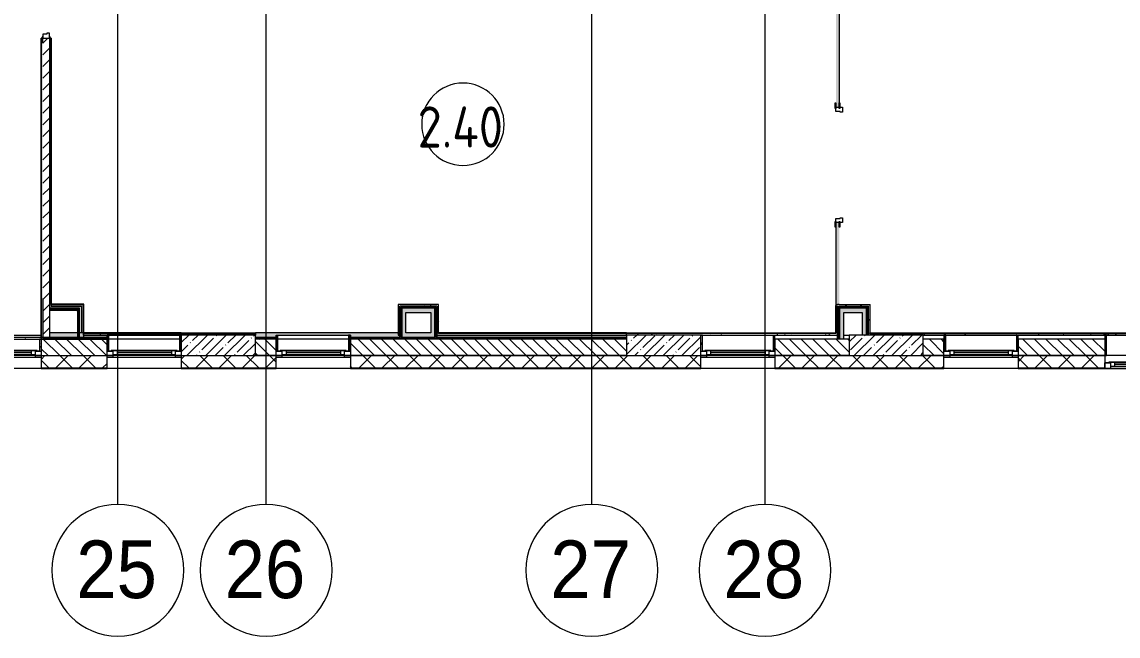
# Model space of a CAD drawing. Header units: millimetres. Extents: x -625 to 415037, y -3642 to 102118.
# Drawn here: x 240469 to 253764, y 71033 to 78491 of the extents above; entities that cross this region are included whole.
import ezdxf

# ---------------------------------------------------------------- set-up
doc = ezdxf.new("R2010")
doc.units = ezdxf.units.MM
doc.linetypes.add('Осевая', pattern=[6350, 1270, -952.5, 3175, -952.5])
for name, color, linetype, lineweight in [('A-AREA-IDEN', 7, 'Continuous', 9), ('A-GLAZ', 7, 'Continuous', 9), ('A-GLAZ-1', 7, 'Continuous', 5), ('A-WALL', 7, 'Continuous', 5), ('I-WALL', 7, 'Continuous', 5), ('S-COLS', 7, 'Continuous', 9), ('S-COLS-1', 7, 'Continuous', 5), ('Оси', 7, 'Continuous', 9), ('Оси-1', 7, 'Continuous', 20), ('Оси-2', 7, 'Осевая', 9)]:
    doc.layers.add(name, color=color, linetype=linetype, lineweight=lineweight)
doc.layers.add('A-AREA-PATT-2', color=7, linetype='Continuous', lineweight=5, true_color=0xcde0ef, transparency=1)
for name, color, linetype, lineweight, true_color in [('A-DOOR-1', 7, 'Continuous', 5, 0xc0c0c0), ('A-DOOR-FRAM-1', 7, 'Continuous', 5, 0xc0c0c0), ('A-WALL-1', 9, 'Continuous', 5, 0x808080), ('A-WALL-FNSH-1', 9, 'Continuous', 5, 0x808080)]:
    doc.layers.add(name, color=color, linetype=linetype, lineweight=lineweight, true_color=true_color)
doc.layers.get('A-DOOR-1').off()
doc.styles.add('Arial', font='arial.ttf', dxfattribs={"width": 0.9, "height": 700})
doc.styles.add('GOST Common', font='', dxfattribs={"width": 0.9, "height": 500})
doc.styles.get('GOST Common').set_extended_font_data('GOST Common')
pattern_1 = [(0, (148772.123, 0), (243.84, 60.96), [20.117, -162.763, 20.117, -162.763, -975.36]), (0, (148772.123, 0), (243.84, 60.96), [-365.76, 20.117, -345.643, 20.117, -162.763, -426.72]), (0, (148772.123, 0), (243.84, 60.96), [-914.4, 20.117, -101.803, 20.117, -284.683]), (120, (148863.563, 30.48), (-174.71291, 180.691634), [20.117, -162.763, 20.117, -162.763, -975.36]), (120, (148863.563, 30.48), (-174.71291, 180.691634), [-365.76, 20.117, -345.643, 20.117, -162.763, -426.72]), (120, (148863.563, 30.48), (-174.71291, 180.691634), [-914.4, 20.117, -101.803, 20.117, -284.683]), (240, (148894.043, 152.4), (-69.12709, -241.651634), [20.117, -162.763, 20.117, -162.763, -975.36]), (240, (148894.043, 152.4), (-69.12709, -241.651634), [-365.76, 20.117, -345.643, 20.117, -162.763, -426.72]), (240, (148894.043, 152.4), (-69.12709, -241.651634), [-914.4, 20.117, -101.803, 20.117, -284.683])]
pattern_2 = [(45, (148772.12, 0), (-212.132, 212.132), []), (135, (148772.12, 0), (-212.132, -212.132), [])]

# ---------------------------------------------------------------- blocks, each defined once
blk = doc.blocks.new('120_Окно_СКБ_1Ст - 120_Окно_СКБ_1Ст 900х2500_h_ с форточкой-V345-Объем проектирования 2 этажа')
at = {"layer": 'A-GLAZ'}
for p, q in [((-450, -127), (-450, -57)), ((-450, -57), (-380, -57)), ((-380, -127), (-450, -127)), ((-380, -127), (-400, -127)), ((-400, -127), (-400, -137)), ((-380, -57), (-380, -127)), ((380, -87), (-380, -87)), ((-380, -87), (-380, -127)), ((-330, -137), (-330, -87)), ((330, -137), (330, -87)), ((380, -127), (380, -57)), ((380, -57), (450, -57)), ((380, -127), (380, -87)), ((450, -127), (380, -127)), ((400, -127), (380, -127)), ((400, -137), (400, -127)), ((450, -57), (450, -127)), ((-400, -137), (400, -137)), ((400, -137), (-400, -137))]:
    blk.add_line(p, q, dxfattribs=at)
at = {"layer": 'A-GLAZ-1'}
for p, q in [((450, -57), (-450, -57)), ((-430, -127), (-400, -127)), ((-330, -107), (330, -107)), ((330, -117), (-330, -117)), ((400, -127), (430, -127))]:
    blk.add_line(p, q, dxfattribs=at)
blk = doc.blocks.new('120_Окно_СКБ_1Ст - 120_Окно_СКБ_1Ст 900х2500_h_ с форточкой-V346-Объем проектирования 2 этажа')
at = {"layer": 'A-GLAZ'}
for p, q in [((-450, -127), (-450, -57)), ((-450, -57), (-380, -57)), ((-380, -127), (-450, -127)), ((-380, -127), (-400, -127)), ((-400, -127), (-400, -137)), ((-380, -57), (-380, -127)), ((380, -87), (-380, -87)), ((-380, -87), (-380, -127)), ((-330, -137), (-330, -87)), ((330, -137), (330, -87)), ((380, -127), (380, -57)), ((380, -57), (450, -57)), ((380, -127), (380, -87)), ((450, -127), (380, -127)), ((400, -127), (380, -127)), ((400, -137), (400, -127)), ((450, -57), (450, -127)), ((-400, -137), (400, -137)), ((400, -137), (-400, -137))]:
    blk.add_line(p, q, dxfattribs=at)
at = {"layer": 'A-GLAZ-1'}
for p, q in [((450, -57), (-450, -57)), ((-430, -127), (-400, -127)), ((-330, -107), (330, -107)), ((330, -117), (-330, -117)), ((400, -127), (430, -127))]:
    blk.add_line(p, q, dxfattribs=at)
blk = doc.blocks.new('BSC_Колонна _Прямоугольная - 250х900-23282983-Объем проектирования 2 этажа')
at = {"layer": 'S-COLS-1'}
h = blk.add_hatch(dxfattribs=at)
h.set_pattern_fill('FP_91', color=256, style=0, pattern_type=2)
h.set_pattern_definition([(45, (-99480, -25), (-114.04925, 114.04925), []), (45, (-99365.95, -25), (-114.04925, 114.04925), [201.613, -40.323, 6.706, -33.617])])
h.paths.add_polyline_path([(369, -125), (450, -125), (450, 125), (-450, 125), (-450, -125), (-353, -125)])
for p, q in [((450, 125), (-450, 125)), ((-450, 125), (-450, -125)), ((450, -125), (450, 125)), ((-450, -125), (450, -125))]:
    blk.add_line(p, q, dxfattribs=at)
blk = doc.blocks.new('110_Дверь_СКБ_2Ст - Д-5_п_ Из игровой в коридор-32215844-Объем проектирования 2 этажа')
at = {"layer": 'A-DOOR-FRAM-1'}
for p, q in [((-672, 48), (-742, 48)), ((-742, 48), (-742, 40)), ((-742, 40), (-672, 40)), ((-638, 40), (-688, 40)), ((-688, 40), (-688, -40)), ((-672, 40), (-672, 48)), ((-638, -10), (-638, 40)), ((662, 40), (662, -10)), ((712, 40), (662, 40)), ((768, 48), (698, 48)), ((698, 48), (698, 40)), ((698, 40), (768, 40)), ((712, -40), (712, 40)), ((768, 40), (768, 48)), ((-672, -40), (-742, -40)), ((-742, -40), (-742, -48)), ((-742, -48), (-672, -48)), ((-688, -40), (-628, -40)), ((-672, -39), (-688, -39)), ((-688, -39), (-688, -40)), ((-688, -40), (-672, -40)), ((-672, -40), (-672, -39)), ((-672, -48), (-672, -40)), ((-628, -10), (-638, -10)), ((-628, -40), (-628, -10)), ((662, -10), (652, -10)), ((652, -10), (652, -40)), ((652, -40), (712, -40)), ((712, -39), (698, -39)), ((698, -39), (698, -40)), ((698, -40), (712, -40)), ((768, -40), (698, -40)), ((698, -40), (698, -48)), ((698, -48), (768, -48)), ((712, -40), (712, -39)), ((768, -48), (768, -40))]:
    blk.add_line(p, q, dxfattribs=at)
blk = doc.blocks.new('120_Окно_СКБ_1Ст - 120_Окно_СКБ_1Ст 900х2500_h_ с форточкой-V347-Объем проектирования 2 этажа')
at = {"layer": 'A-GLAZ'}
for p, q in [((-450, -127), (-450, -57)), ((-450, -57), (-380, -57)), ((-380, -127), (-450, -127)), ((-380, -127), (-400, -127)), ((-400, -127), (-400, -137)), ((-380, -57), (-380, -127)), ((380, -87), (-380, -87)), ((-380, -87), (-380, -127)), ((-330, -137), (-330, -87)), ((330, -137), (330, -87)), ((380, -127), (380, -57)), ((380, -57), (450, -57)), ((380, -127), (380, -87)), ((450, -127), (380, -127)), ((400, -127), (380, -127)), ((400, -137), (400, -127)), ((450, -57), (450, -127)), ((-400, -137), (400, -137)), ((400, -137), (-400, -137))]:
    blk.add_line(p, q, dxfattribs=at)
at = {"layer": 'A-GLAZ-1'}
for p, q in [((450, -57), (-450, -57)), ((-430, -127), (-400, -127)), ((-330, -107), (330, -107)), ((330, -117), (-330, -117)), ((400, -127), (430, -127))]:
    blk.add_line(p, q, dxfattribs=at)
blk = doc.blocks.new('BSC_Колонна _Прямоугольная - 250х900-V350-Объем проектирования 2 этажа')
at = {"layer": 'S-COLS-1'}
h = blk.add_hatch(dxfattribs=at)
h.set_pattern_fill('FP_98', color=256, style=0, pattern_type=2)
h.set_pattern_definition([(45, (-94080, -25), (-114.04925, 114.04925), []), (45, (-93965.95, -25), (-114.04925, 114.04925), [201.613, -40.323, 6.706, -33.617])])
h.paths.add_polyline_path([(450, -125), (450, 125), (-450, 125), (-450, -125), (-12, -125)])
for p, q in [((450, 125), (-450, 125)), ((-450, 125), (-450, -125)), ((450, -125), (450, 125)), ((-450, -125), (450, -125))]:
    blk.add_line(p, q, dxfattribs=at)
blk = doc.blocks.new('BSC_Колонна _Прямоугольная - 250х900-V351-Объем проектирования 2 этажа')
at = {"layer": 'S-COLS-1'}
h = blk.add_hatch(dxfattribs=at)
h.set_pattern_fill('FP_99', color=256, style=0, pattern_type=2)
h.set_pattern_definition([(45, (-102180, -25), (-114.04925, 114.04925), []), (45, (-102065.95, -25), (-114.04925, 114.04925), [201.613, -40.323, 6.706, -33.617])])
h.paths.add_polyline_path([(-162, -125), (450, -125), (450, 125), (-450, 125), (-450, -125), (-290, -125)])
for p, q in [((450, 125), (-450, 125)), ((-450, 125), (-450, -125)), ((450, -125), (450, 125)), ((-450, -125), (450, -125))]:
    blk.add_line(p, q, dxfattribs=at)
blk = doc.blocks.new('120_Окно_СКБ_1Ст - 120_Окно_СКБ_1Ст 900х2500_h_ с форточкой-V405-Объем проектирования 2 этажа')
at = {"layer": 'A-GLAZ'}
for p, q in [((-450, -127), (-450, -57)), ((-450, -57), (-380, -57)), ((-380, -127), (-450, -127)), ((-380, -127), (-400, -127)), ((-400, -127), (-400, -137)), ((-380, -57), (-380, -127)), ((380, -87), (-380, -87)), ((-380, -87), (-380, -127)), ((-330, -137), (-330, -87)), ((330, -137), (330, -87)), ((380, -127), (380, -57)), ((380, -57), (450, -57)), ((380, -127), (380, -87)), ((450, -127), (380, -127)), ((400, -127), (380, -127)), ((400, -137), (400, -127)), ((450, -57), (450, -127)), ((-400, -137), (400, -137)), ((400, -137), (-400, -137))]:
    blk.add_line(p, q, dxfattribs=at)
at = {"layer": 'A-GLAZ-1'}
for p, q in [((450, -57), (-450, -57)), ((-430, -127), (-400, -127)), ((-330, -107), (330, -107)), ((330, -117), (-330, -117)), ((400, -127), (430, -127))]:
    blk.add_line(p, q, dxfattribs=at)
blk = doc.blocks.new('120_Окно_СКБ_2Ст_Фрамуга сверху - 120_Окно_СКБ_2Ст_2300х2500_h_ ДОО-22877051-Объем проектирования 2 этажа')
at = {"layer": 'A-GLAZ'}
for p, q in [((-1150, 13), (-1150, 83)), ((-1150, 83), (-1080, 83)), ((-1080, 13), (-1150, 13)), ((-1080, 13), (-1100, 13)), ((-1100, 13), (-1100, 3)), ((-1100, 3), (540, 3)), ((540, 3), (-1100, 3)), ((-1080, 83), (-1080, 13)), ((520, 53), (-1080, 53)), ((-1080, 53), (-1080, 13)), ((-1030, 3), (-1030, 53)), ((470, 3), (470, 53)), ((520, 13), (520, 83)), ((520, 83), (590, 83)), ((520, 13), (520, 53)), ((590, 13), (520, 13)), ((540, 13), (520, 13)), ((540, 3), (540, 13)), ((590, 13), (570, 13)), ((570, 13), (570, 3)), ((570, 3), (1100, 3)), ((1100, 3), (570, 3)), ((590, 83), (590, 13)), ((1080, 53), (590, 53)), ((590, 53), (590, 13)), ((640, 3), (640, 53)), ((1030, 3), (1030, 53)), ((1080, 13), (1080, 83)), ((1080, 83), (1150, 83)), ((1080, 13), (1080, 53)), ((1150, 13), (1080, 13)), ((1100, 13), (1080, 13)), ((1100, 3), (1100, 13)), ((1150, 83), (1150, 13))]:
    blk.add_line(p, q, dxfattribs=at)
at = {"layer": 'A-GLAZ-1'}
for p, q in [((1150, 83), (-1150, 83)), ((-1150, 13), (-1100, 13)), ((-1080, 83), (1080, 83)), ((-1030, 33), (470, 33)), ((470, 23), (-1030, 23)), ((540, 13), (570, 13)), ((540, 13), (570, 13)), ((640, 33), (1030, 33)), ((1030, 23), (640, 23)), ((1100, 13), (1150, 13))]:
    blk.add_line(p, q, dxfattribs=at)
blk = doc.blocks.new('120_Окно_СКБ_1Ст - 120_Окно_СКБ_1Ст 900х2500_h_ с форточкой-V406-Объем проектирования 2 этажа')
at = {"layer": 'A-GLAZ'}
for p, q in [((-450, -127), (-450, -57)), ((-450, -57), (-380, -57)), ((-380, -127), (-450, -127)), ((-380, -127), (-400, -127)), ((-400, -127), (-400, -137)), ((-380, -57), (-380, -127)), ((380, -87), (-380, -87)), ((-380, -87), (-380, -127)), ((-330, -137), (-330, -87)), ((330, -137), (330, -87)), ((380, -127), (380, -57)), ((380, -57), (450, -57)), ((380, -127), (380, -87)), ((450, -127), (380, -127)), ((400, -127), (380, -127)), ((400, -137), (400, -127)), ((450, -57), (450, -127)), ((-400, -137), (400, -137)), ((400, -137), (-400, -137))]:
    blk.add_line(p, q, dxfattribs=at)
at = {"layer": 'A-GLAZ-1'}
for p, q in [((450, -57), (-450, -57)), ((-430, -127), (-400, -127)), ((-330, -107), (330, -107)), ((330, -117), (-330, -117)), ((400, -127), (430, -127))]:
    blk.add_line(p, q, dxfattribs=at)
blk = doc.blocks.new('110_Дверь_СКБ_2Ст - Д-5_п__в составе перегородки _не входит в спец__-32680317-Объем проектирования 2 этажа')
at = {"layer": 'A-DOOR-FRAM-1'}
for p, q in [((-742, 28), (-672, 28)), ((-742, 20), (-742, 28)), ((-672, 20), (-742, 20)), ((-688, 60), (-628, 60)), ((-688, -20), (-688, 60)), ((-688, 20), (-672, 20)), ((-688, 19), (-688, 20)), ((-672, 19), (-688, 19)), ((-672, 28), (-672, 20)), ((-672, 20), (-672, 19)), ((-638, 30), (-638, -20)), ((-628, 30), (-638, 30)), ((-628, 60), (-628, 30)), ((652, 60), (712, 60)), ((652, 30), (652, 60)), ((662, 30), (652, 30)), ((662, -20), (662, 30)), ((698, 20), (698, 28)), ((698, 28), (768, 28)), ((698, 19), (698, 20)), ((698, 20), (712, 20)), ((768, 20), (698, 20)), ((712, 19), (698, 19)), ((712, 60), (712, -20)), ((712, 20), (712, 19)), ((768, 28), (768, 20)), ((-742, -20), (-672, -20)), ((-742, -28), (-742, -20)), ((-672, -28), (-742, -28)), ((-638, -20), (-688, -20)), ((-672, -20), (-672, -28)), ((712, -20), (662, -20)), ((698, -28), (698, -20)), ((698, -20), (768, -20)), ((768, -28), (698, -28)), ((768, -20), (768, -28))]:
    blk.add_line(p, q, dxfattribs=at)
blk = doc.blocks.new('Ось сетки - D8-29747960-Объем проектирования 2 этажа')
at = {"layer": 'Оси-1'}
for start, end in [(360, 180), (180, 360)]:
    blk.add_arc((0, 0), 4, start, end, dxfattribs=at)
blk = doc.blocks.new('Марка_Помещения - Номер-25198446-Объем проектирования 2 этажа')
at = {"layer": 'A-AREA-IDEN'}
for start, end in [(360, 180), (180, 360)]:
    blk.add_arc((0, 0), 2.5, start, end, dxfattribs=at)
blk = doc.blocks.new('2floor')
at = {"layer": 'A-AREA-PATT-2'}
h = blk.add_hatch(color=256, dxfattribs=at)
h.paths.add_polyline_path([(250342, 521), (250382, 521), (250382, 1515), (250342, 1515), (250342, 578)])
h.paths.add_polyline_path([(250342, 2915), (250382, 2915), (250380, 5160), (250342, 5159), (250342, 2970)])
at = {"layer": 'A-WALL'}
h = blk.add_hatch(dxfattribs=at)
h.set_pattern_fill('FP_2', color=256, style=0, pattern_type=2)
h.set_pattern_definition([(135, (148772.12, 0), (-70.71068, -70.71068), [])])
h.paths.add_polyline_path([(249602, -100), (250502, -100), (250502, 100), (249602, 100), (249602, 57)])
h.paths.add_polyline_path([(240702, -100), (241502, -100), (241502, 100), (240702, 100), (240702, -48)])
h.paths.add_polyline_path([(258522, -100), (259002, -100), (259002, 100), (257702, 100), (257702, -100), (258442, -100)])
h.paths.add_polyline_path([(252958, -100), (253602, -100), (253602, 100), (252552, 100), (252552, -100)])
h.paths.add_polyline_path([(271602, -100), (271602, 100), (270802, 100), (270802, -100), (271026, -100)])
h.paths.add_polyline_path([(243552, -100), (243552, 100), (243302, 100), (243302, -100)])
h.paths.add_polyline_path([(244452, -100), (247802, -100), (247802, 100), (244452, 100), (244452, 64)])
h.paths.add_polyline_path([(267602, -100), (268102, -100), (268102, 100), (267602, 100), (267602, -1)])
h.paths.add_polyline_path([(251652, -100), (251652, 100), (251402, 100), (251402, -100), (251512, -100)])
h.paths.add_polyline_path([(264402, -100), (264402, 100), (263352, 100), (263352, -100), (263799, -100)])
h.paths.add_polyline_path([(262202, -100), (262452, -100), (262452, 100), (262202, 100), (262202, -84)])
h = blk.add_hatch(dxfattribs=at)
h.set_pattern_fill('FP_24', color=256, style=0, pattern_type=2)
h.set_pattern_definition([(45, (148772.12, 0), (-141.42136, 141.42136), []), (135, (148772.12, 0), (-141.42136, -141.42136), [])])
h.paths.add_polyline_path([(273849, -250), (273852, -250), (273852, -100), (272502, -100), (272502, -250), (273704, -250)])
h.paths.add_polyline_path([(269902, -250), (269902, -100), (269002, -100), (269002, -250), (269782, -250)])
h.paths.add_polyline_path([(270802, -250), (271602, -250), (271602, -100), (270802, -100)])
h.paths.add_polyline_path([(268102, -250), (268102, -100), (266702, -100), (266702, -250), (267930, -250)])
h.paths.add_polyline_path([(262202, -250), (262452, -250), (262452, -100), (261302, -100), (261302, -250), (261631, -250)])
h.paths.add_polyline_path([(263352, -250), (264402, -250), (264402, -100), (263352, -100)])
h.paths.add_polyline_path([(256572, -250), (256802, -250), (256802, -100), (255902, -100), (255902, -250)])
h.paths.add_polyline_path([(257702, -250), (259002, -250), (259002, -100), (257702, -100)])
h.paths.add_polyline_path([(253602, -250), (253602, -100), (252552, -100), (252552, -250), (252958, -250)])
h.paths.add_polyline_path([(251652, -250), (251652, -100), (249602, -100), (249602, -250), (251512, -250)])
h.paths.add_polyline_path([(248622, -250), (248702, -250), (248702, -100), (244452, -100), (244452, -250), (247899, -250)])
h.paths.add_polyline_path([(242840, -250), (243552, -250), (243552, -100), (242402, -100), (242402, -250)])
h.paths.add_polyline_path([(241502, -250), (241502, -100), (240702, -100), (240702, -250), (241394, -250)])
h.paths.add_polyline_path([(239802, -250), (239802, -100), (237982, -100), (237982, -250), (239226, -250)])
at = {"layer": 'I-WALL'}
h = blk.add_hatch(dxfattribs=at)
h.set_pattern_fill('FP_191', color=256, style=0, pattern_type=2)
h.set_pattern_definition(pattern_1)
h.paths.add_polyline_path([(240722, 100), (240722, 120), (240702, 100), (240718, 100)])
h.paths.add_polyline_path([(240722, 120), (240720, 3700), (240714, 3700), (240714, 3755), (240702, 3755), (240702, 121), (240720, 120)])
h.paths.add_polyline_path([(240702, 5155), (240714, 5155), (240715, 5210), (240722, 5210), (240722, 10380), (240702, 10379), (240702, 5175)])
h = blk.add_hatch(dxfattribs=at)
h.set_pattern_fill('FP_22', color=256, style=0, pattern_type=2)
h.set_pattern_definition([(45, (148772.12, 0), (-70.71068, 70.71068), [])])
h.paths.add_polyline_path([(240723, 125), (240802, 125), (240802, 3755), (240722, 3755), (240722, 125)])
h.paths.add_polyline_path([(240722, 5155), (240802, 5155), (240802, 10400), (240722, 10398), (240722, 5180)])
h = blk.add_hatch(dxfattribs=at)
h.set_pattern_fill('FP_191', color=256, style=0, pattern_type=2)
h.set_pattern_definition(pattern_1)
h.paths.add_polyline_path([(240822, 525), (240822, 3755), (240810, 3755), (240810, 3700), (240802, 3700), (240802, 525)])
h.paths.add_polyline_path([(240810, 5155), (240822, 5155), (240822, 6599), (240802, 6600), (240804, 5210), (240810, 5210), (240810, 5168)])
for points in [[(240822, 475), (241193, 475), (241193, 500), (241213, 500), (241214, 475), (241218, 475), (241217, 525), (240802, 525), (240803, 475)], [(241218, 171), (241217, 175), (241218, 175), (241217, 475), (241213, 475), (241213, 450), (241193, 450), (241193, 475), (241168, 475), (241168, 175), (241193, 175), (241217, 171)], [(245127, 175), (245127, 475), (245077, 475), (245077, 175)], [(245427, 425), (245477, 425), (245477, 475), (245127, 475), (245127, 425), (245377, 425)], [(245477, 175), (245477, 425), (245427, 425), (245427, 175)], [(250387, 425), (250712, 425), (250712, 475), (250387, 475)], [(250428, 100), (250437, 100), (250437, 425), (250387, 425), (250387, 100)], [(250712, 150), (250712, 425), (250662, 425), (250662, 150)], [(240802, 125), (241502, 125), (241502, 150), (241213, 150), (241214, 170), (242402, 170), (242402, 175), (241218, 174), (241217, 171), (241193, 175), (240802, 175), (240802, 150)]]:
    blk.add_hatch(color=256, dxfattribs=at).paths.add_polyline_path(points)
h = blk.add_hatch(dxfattribs=at)
h.set_pattern_fill('FP_192', color=256, style=0, pattern_type=2)
h.set_pattern_definition(pattern_2)
h.paths.add_polyline_path([(241156, 462), (241168, 462), (241168, 475), (240802, 475), (240804, 462), (241033, 462)])
h = blk.add_hatch(dxfattribs=at)
h.set_pattern_fill('FP_192', color=256, style=0, pattern_type=2)
h.set_pattern_definition(pattern_2)
h.paths.add_polyline_path([(240822, 450), (241156, 450), (241156, 462), (240802, 462), (240804, 450)])
h = blk.add_hatch(dxfattribs=at)
h.set_pattern_fill('FP_192', color=256, style=0, pattern_type=2)
h.set_pattern_definition(pattern_2)
h.paths.add_polyline_path([(241156, 175), (241156, 450), (241143, 450), (241143, 175)])
h = blk.add_hatch(dxfattribs=at)
h.set_pattern_fill('FP_192', color=256, style=0, pattern_type=2)
h.set_pattern_definition(pattern_2)
h.paths.add_polyline_path([(241162, 175), (241168, 175), (241168, 462), (241156, 462), (241156, 175)])
h = blk.add_hatch(dxfattribs=at)
h.set_pattern_fill('FP_191', color=256, style=0, pattern_type=2)
h.set_pattern_definition(pattern_1)
h.paths.add_polyline_path([(245052, 175), (245052, 520), (245032, 520), (245034, 175)])
h = blk.add_hatch(dxfattribs=at)
h.set_pattern_fill('FP_191', color=256, style=0, pattern_type=2)
h.set_pattern_definition(pattern_1)
h.paths.add_polyline_path([(245502, 500), (245522, 500), (245522, 520), (245052, 520), (245052, 500), (245477, 500)])
h = blk.add_hatch(dxfattribs=at)
h.set_pattern_fill('FP_192', color=256, style=0, pattern_type=2)
h.set_pattern_definition(pattern_2)
h.paths.add_polyline_path([(245065, 125), (245065, 500), (245052, 500), (245052, 125), (245060, 125)])
h = blk.add_hatch(dxfattribs=at)
h.set_pattern_fill('FP_192', color=256, style=0, pattern_type=2)
h.set_pattern_definition(pattern_2)
h.paths.add_polyline_path([(245502, 487), (245502, 500), (245065, 500), (245065, 487), (245490, 487)])
h = blk.add_hatch(dxfattribs=at)
h.set_pattern_fill('FP_192', color=256, style=0, pattern_type=2)
h.set_pattern_definition(pattern_2)
h.paths.add_polyline_path([(245077, 125), (245077, 487), (245065, 487), (245065, 125)])
h = blk.add_hatch(dxfattribs=at)
h.set_pattern_fill('FP_192', color=256, style=0, pattern_type=2)
h.set_pattern_definition(pattern_2)
h.paths.add_polyline_path([(245490, 475), (245490, 487), (245077, 487), (245077, 475), (245477, 475)])
h = blk.add_hatch(dxfattribs=at)
h.set_pattern_fill('FP_192', color=256, style=0, pattern_type=2)
h.set_pattern_definition(pattern_2)
h.paths.add_polyline_path([(245477, 125), (245490, 125), (245490, 475), (245477, 475), (245477, 125)])
h = blk.add_hatch(dxfattribs=at)
h.set_pattern_fill('FP_192', color=256, style=0, pattern_type=2)
h.set_pattern_definition(pattern_2)
h.paths.add_polyline_path([(245490, 125), (245502, 125), (245502, 487), (245490, 487), (245490, 125)])
h = blk.add_hatch(dxfattribs=at)
h.set_pattern_fill('FP_191', color=256, style=0, pattern_type=2)
h.set_pattern_definition(pattern_1)
h.paths.add_polyline_path([(245522, 175), (245522, 175), (245522, 500), (245502, 500), (245502, 175)])
h = blk.add_hatch(dxfattribs=at)
h.set_pattern_fill('FP_191', color=256, style=0, pattern_type=2)
h.set_pattern_definition(pattern_1)
h.paths.add_polyline_path([(250342, 150), (250362, 150), (250362, 475), (250342, 475), (250342, 170)])
h.paths.add_polyline_path([(250362, 500), (250362, 520), (250342, 520), (250342, 500)])
h = blk.add_hatch(dxfattribs=at)
h.set_pattern_fill('FP_192', color=256, style=0, pattern_type=2)
h.set_pattern_definition(pattern_2)
h.paths.add_polyline_path([(250342, 487), (250737, 488), (250737, 500), (250342, 500)])
h = blk.add_hatch(dxfattribs=at)
h.set_pattern_fill('FP_192', color=256, style=0, pattern_type=2)
h.set_pattern_definition(pattern_2)
h.paths.add_polyline_path([(250725, 475), (250725, 487), (250375, 487), (250375, 475), (250712, 475)])
h.paths.add_polyline_path([(250357, 475), (250362, 475), (250362, 487), (250342, 487), (250342, 475)])
h = blk.add_hatch(dxfattribs=at)
h.set_pattern_fill('FP_191', color=256, style=0, pattern_type=2)
h.set_pattern_definition(pattern_1)
h.paths.add_polyline_path([(250428, 500), (250737, 500), (250737, 520), (250362, 520), (250362, 500), (250387, 500)])
h = blk.add_hatch(dxfattribs=at)
h.set_pattern_fill('FP_192', color=256, style=0, pattern_type=2)
h.set_pattern_definition(pattern_2)
h.paths.add_polyline_path([(250362, 100), (250375, 100), (250375, 487), (250362, 487), (250362, 124)])
h = blk.add_hatch(dxfattribs=at)
h.set_pattern_fill('FP_192', color=256, style=0, pattern_type=2)
h.set_pattern_definition(pattern_2)
h.paths.add_polyline_path([(250387, 100), (250387, 475), (250375, 475), (250375, 100)])
h = blk.add_hatch(dxfattribs=at)
h.set_pattern_fill('FP_192', color=256, style=0, pattern_type=2)
h.set_pattern_definition(pattern_2)
h.paths.add_polyline_path([(250712, 150), (250725, 152), (250725, 475), (250712, 475), (250712, 152)])
h = blk.add_hatch(dxfattribs=at)
h.set_pattern_fill('FP_192', color=256, style=0, pattern_type=2)
h.set_pattern_definition(pattern_2)
h.paths.add_polyline_path([(250735, 150), (250737, 150), (250737, 487), (250725, 487), (250725, 150)])
h = blk.add_hatch(dxfattribs=at)
h.set_pattern_fill('FP_191', color=256, style=0, pattern_type=2)
h.set_pattern_definition(pattern_1)
h.paths.add_polyline_path([(250756, 170), (250757, 171), (250757, 520), (250737, 520), (250737, 170)])
h = blk.add_hatch(dxfattribs=at)
h.set_pattern_fill('FP_191', color=256, style=0, pattern_type=2)
h.set_pattern_definition(pattern_1)
h.paths.add_polyline_path([(243302, 150), (243302, 170), (241214, 170), (241213, 150), (242840, 150)])
h = blk.add_hatch(dxfattribs=at)
h.set_pattern_fill('FP_191', color=256, style=0, pattern_type=2)
h.set_pattern_definition(pattern_1)
h.paths.add_polyline_path([(241522, -48), (241522, 150), (241502, 150), (241502, -48)])
h = blk.add_hatch(dxfattribs=at)
h.set_pattern_fill('FP_191', color=256, style=0, pattern_type=2)
h.set_pattern_definition(pattern_1)
h.paths.add_polyline_path([(242382, -48), (242402, -48), (242402, 150), (242382, 150), (242382, -38)])
h = blk.add_hatch(color=256, dxfattribs=at)
h.paths.add_polyline_path([(245732, 125), (247802, 125), (247802, 175), (245502, 175), (245502, 125), (245731, 125)])
h.paths.add_polyline_path([(244452, 125), (245052, 125), (245052, 175), (243302, 175), (243302, 125), (243552, 125), (243552, 150), (244452, 150)])
h.paths.add_polyline_path([(245077, 125), (245477, 125), (245477, 175), (245077, 175), (245077, 131)])
h = blk.add_hatch(dxfattribs=at)
h.set_pattern_fill('FP_191', color=256, style=0, pattern_type=2)
h.set_pattern_definition(pattern_1)
h.paths.add_polyline_path([(243552, -48), (243572, -48), (243572, 150), (243552, 150), (243552, 100)])
h = blk.add_hatch(dxfattribs=at)
h.set_pattern_fill('FP_191', color=256, style=0, pattern_type=2)
h.set_pattern_definition(pattern_1)
h.paths.add_polyline_path([(244432, -48), (244452, -48), (244452, 150), (244432, 149), (244432, -38)])
h = blk.add_hatch(dxfattribs=at)
h.set_pattern_fill('FP_191', color=256, style=0, pattern_type=2)
h.set_pattern_definition(pattern_1)
h.paths.add_polyline_path([(248983, 150), (250342, 150), (250342, 170), (247802, 170), (247802, 150), (248702, 150)])
h = blk.add_hatch(dxfattribs=at)
h.set_pattern_fill('FP_191', color=256, style=0, pattern_type=2)
h.set_pattern_definition(pattern_1)
h.paths.add_polyline_path([(248722, -48), (248722, 150), (248702, 150), (248702, -48)])
h = blk.add_hatch(dxfattribs=at)
h.set_pattern_fill('FP_191', color=256, style=0, pattern_type=2)
h.set_pattern_definition(pattern_1)
h.paths.add_polyline_path([(249582, -48), (249602, -48), (249602, 150), (249582, 150), (249582, -38)])
h = blk.add_hatch(dxfattribs=at)
h.set_pattern_fill('FP_191', color=256, style=0, pattern_type=2)
h.set_pattern_definition(pattern_1)
h.paths.add_polyline_path([(252958, 150), (255881, 151), (255881, 170), (250737, 170), (250737, 150), (252597, 150)])
h = blk.add_hatch(dxfattribs=at)
h.set_pattern_fill('FP_191', color=256, style=0, pattern_type=2)
h.set_pattern_definition(pattern_1)
h.paths.add_polyline_path([(251672, -48), (251672, 150), (251652, 150), (251652, -48)])
h = blk.add_hatch(dxfattribs=at)
h.set_pattern_fill('FP_191', color=256, style=0, pattern_type=2)
h.set_pattern_definition(pattern_1)
h.paths.add_polyline_path([(252532, -48), (252552, -48), (252552, 150), (252532, 150), (252532, -38)])
h = blk.add_hatch(dxfattribs=at)
h.set_pattern_fill('FP_191', color=256, style=0, pattern_type=2)
h.set_pattern_definition(pattern_1)
h.paths.add_polyline_path([(239822, 100), (240702, 100), (240720, 120), (239822, 120)])
h = blk.add_hatch(dxfattribs=at)
h.set_pattern_fill('FP_191', color=256, style=0, pattern_type=2)
h.set_pattern_definition(pattern_1)
h.paths.add_polyline_path([(240702, -48), (240702, -48), (240701, 100), (240682, 100), (240682, -48)])
h = blk.add_hatch(dxfattribs=at)
h.set_pattern_fill('FP_192', color=256, style=0, pattern_type=2)
h.set_pattern_definition(pattern_2)
h.paths.add_polyline_path([(240722, 113), (241502, 113), (241502, 125), (240722, 125), (240722, 120)])
h = blk.add_hatch(dxfattribs=at)
h.set_pattern_fill('FP_192', color=256, style=0, pattern_type=2)
h.set_pattern_definition(pattern_2)
h.paths.add_polyline_path([(240722, 100), (241502, 100), (241502, 113), (240722, 113)])
h = blk.add_hatch(dxfattribs=at)
h.set_pattern_fill('FP_192', color=256, style=0, pattern_type=2)
h.set_pattern_definition(pattern_2)
h.paths.add_polyline_path([(247802, 113), (247802, 125), (244452, 125), (244452, 113), (247537, 113)])
h.paths.add_polyline_path([(243302, 113), (243552, 113), (243552, 125), (243302, 125)])
h = blk.add_hatch(dxfattribs=at)
h.set_pattern_fill('FP_192', color=256, style=0, pattern_type=2)
h.set_pattern_definition(pattern_2)
h.paths.add_polyline_path([(247802, 100), (247802, 113), (244452, 113), (244452, 100), (247537, 100)])
h.paths.add_polyline_path([(243552, 100), (243552, 113), (243302, 113), (243302, 100)])
at = {"layer": 'A-WALL'}
for p, q in [((240802, 3700), (240802, 125)), ((240722, 594), (240722, 100)), ((241168, 475), (240802, 475)), ((241156, 462), (240802, 462)), ((241156, 125), (241156, 462)), ((241168, 125), (241168, 475)), ((245065, 487), (245065, 125)), ((245490, 487), (245065, 487)), ((245077, 475), (245077, 125)), ((245477, 475), (245077, 475)), ((245477, 125), (245477, 475)), ((245490, 125), (245490, 487)), ((250342, 521), (250362, 521)), ((250362, 487), (250342, 487)), ((250362, 475), (250342, 475)), ((250362, 520), (250362, 521)), ((250375, 487), (250375, 100)), ((250725, 487), (250375, 487)), ((250387, 475), (250387, 100)), ((250712, 475), (250387, 475)), ((250712, 150), (250712, 475)), ((250725, 150), (250725, 487)), ((241213, 170), (243302, 170)), ((243302, 175), (243302, 150)), ((240702, 100), (241502, 100)), ((240722, 125), (241502, 125)), ((240722, 113), (241502, 113)), ((243302, 125), (243552, 125)), ((243302, 113), (243552, 113)), ((243552, 100), (243302, 100)), ((244452, 125), (245052, 125)), ((244452, 113), (247802, 113)), ((247802, 100), (244452, 100)), ((245077, 125), (245477, 125)), ((245502, 125), (247802, 125)), ((240702, -100), (241502, -100)), ((240702, -100), (241502, -100)), ((243302, -100), (243552, -100)), ((243552, -100), (243302, -100)), ((244452, -100), (247802, -100)), ((247802, -100), (244452, -100)), ((249602, -100), (250502, -100)), ((250502, -100), (249602, -100)), ((251402, -100), (251652, -100)), ((251652, -100), (251402, -100)), ((252552, -100), (253622, -100)), ((253602, -100), (252552, -100)), ((240702, -258), (239802, -258)), ((240702, -250), (241502, -250)), ((240702, -253), (241502, -253)), ((242402, -258), (241502, -258)), ((242402, -250), (243552, -250)), ((242402, -253), (243552, -253)), ((244452, -258), (243552, -258)), ((244452, -250), (248702, -250)), ((244452, -253), (248702, -253)), ((249602, -258), (248702, -258)), ((249602, -250), (251652, -250)), ((249602, -253), (251652, -253)), ((252552, -258), (251652, -258)), ((252552, -250), (253602, -250)), ((252552, -253), (253602, -253)), ((255902, -258), (253602, -258))]:
    blk.add_line(p, q, dxfattribs=at)
at = {"layer": 'A-WALL-1'}
for p, q in [((250382, 10600), (250382, 2970)), ((240714, 3755), (240702, 3755)), ((240822, 3755), (240810, 3755)), ((250342, 1460), (250342, 508)), ((241218, 525), (240802, 525)), ((240802, 450), (241143, 450)), ((240822, 520), (240822, 500)), ((240822, 500), (241193, 500)), ((241143, 450), (241143, 125)), ((241193, 500), (241193, 175)), ((241218, 125), (241218, 525)), ((245502, 500), (245052, 500)), ((245052, 125), (245052, 500)), ((245127, 175), (245127, 425)), ((245127, 425), (245427, 425)), ((245427, 425), (245427, 175)), ((245502, 500), (245502, 125)), ((250342, 500), (250737, 500)), ((250382, 520), (250362, 520)), ((250362, 100), (250362, 487)), ((250382, 520), (250382, 521)), ((250437, 100), (250437, 425)), ((250437, 425), (250662, 425)), ((250662, 425), (250662, 150)), ((250737, 150), (250737, 500)), ((250757, 170), (250757, 520)), ((242402, 175), (240802, 175)), ((241213, 170), (241213, 150)), ((241213, 150), (242402, 150)), ((241502, -250), (241502, 150)), ((242402, 150), (241502, 150)), ((241502, 150), (241502, -48)), ((241522, -48), (241522, 150)), ((242382, 150), (242382, -48)), ((242402, 150), (242402, 175)), ((245052, 175), (243302, 175)), ((243552, -250), (243552, 150)), ((243552, 150), (244452, 150)), ((243552, 150), (243552, -48)), ((243572, -48), (243572, 150)), ((244452, 150), (244432, 150)), ((244432, 150), (244432, -48)), ((244452, 150), (244452, -250)), ((244452, -48), (244452, 150)), ((245032, 170), (245032, 150)), ((245032, 150), (245052, 150)), ((245427, 175), (245127, 175)), ((247802, 175), (245502, 175)), ((245502, 150), (247802, 150)), ((245522, 170), (245522, 175)), ((250342, 170), (245522, 170)), ((247802, 150), (247802, 175)), ((248702, 150), (250362, 150)), ((248722, 150), (248702, 150)), ((248722, -48), (248722, 150)), ((249582, 150), (249582, -48)), ((249602, -48), (249602, 150)), ((251402, 150), (255881, 150)), ((251672, 150), (251652, 150)), ((251652, 150), (251652, -48)), ((251672, -48), (251672, 150)), ((252532, 150), (252532, -48)), ((252552, -48), (252552, 150)), ((253622, 150), (253602, 150)), ((253602, 150), (253602, -250)), ((253622, -100), (253622, 150)), ((239802, 100), (240702, 100)), ((240722, 120), (239822, 120)), ((240702, 100), (240682, 100)), ((240682, 100), (240682, -48)), ((240702, 121), (240702, 100)), ((240702, 100), (240702, -250)), ((250502, 100), (249602, 100)), ((249602, 100), (249602, -250)), ((251652, 100), (251402, 100)), ((251652, -250), (251652, 100)), ((253602, 100), (252552, 100)), ((252552, 100), (252552, -250)), ((240682, -48), (240702, -48)), ((241502, -48), (241522, -48)), ((242382, -48), (242402, -48)), ((242402, -100), (242402, -250)), ((243552, -48), (243572, -48)), ((244432, -48), (244452, -48)), ((248702, -48), (248722, -48)), ((248702, -250), (248702, -100)), ((249582, -48), (249602, -48)), ((251652, -48), (251672, -48)), ((252532, -48), (252552, -48))]:
    blk.add_line(p, q, dxfattribs=at)
at = {"layer": 'A-WALL-FNSH-1'}
for p, q in [((240702, 3755), (240701, 3755)), ((240701, 3755), (240701, 121)), ((240702, 121), (240702, 3755)), ((240822, 3755), (240822, 520)), ((240823, 3755), (240822, 3755)), ((240823, 520), (240823, 3755)), ((241214, 521), (240822, 521)), ((240822, 520), (241213, 520)), ((241213, 520), (241213, 170)), ((241214, 171), (241214, 521)), ((245031, 521), (245031, 170)), ((245523, 521), (245031, 521)), ((245523, 171), (245523, 521)), ((250341, 521), (250341, 171)), ((250342, 521), (250341, 521)), ((250342, 170), (250342, 508)), ((250382, 520), (250757, 520)), ((243302, 171), (241214, 171)), ((241523, -48), (241523, 150)), ((242381, 150), (242381, -48)), ((243573, -48), (243573, 150)), ((244432, 150), (244431, 150)), ((244431, 150), (244431, -48)), ((245031, 170), (245032, 170)), ((245032, 170), (245032, 175)), ((250341, 171), (245523, 171)), ((248723, 150), (248722, 150)), ((248723, -48), (248723, 150)), ((249581, 150), (249581, -48)), ((250757, 170), (255881, 170)), ((255881, 171), (250758, 171)), ((251673, 150), (251672, 150)), ((251673, -48), (251673, 150)), ((252531, 150), (252531, -48)), ((253623, 150), (253622, 150)), ((253623, -100), (253623, 150)), ((240701, 121), (239823, 121)), ((240682, 100), (240681, 100)), ((240681, 100), (240681, -48)), ((240681, -48), (240682, -48)), ((241522, -48), (241523, -48)), ((242381, -48), (242382, -48)), ((243572, -48), (243573, -48)), ((244431, -48), (244432, -48)), ((248722, -48), (248723, -48)), ((249581, -48), (249582, -48)), ((251672, -48), (251673, -48)), ((252531, -48), (252532, -48)), ((253622, -100), (253623, -100)), ((240702, -250), (240702, -258)), ((240702, -258), (241502, -258)), ((241502, -258), (241502, -250)), ((242402, -250), (242402, -258)), ((242402, -258), (243552, -258)), ((243552, -258), (243552, -250)), ((244452, -250), (244452, -258)), ((244452, -258), (248702, -258)), ((248702, -258), (248702, -250)), ((249602, -250), (249602, -258)), ((249602, -258), (251652, -258)), ((251652, -258), (251652, -250)), ((252552, -250), (252552, -258)), ((252552, -258), (253602, -258)), ((253602, -258), (253602, -250))]:
    blk.add_line(p, q, dxfattribs=at)
at = {"layer": 'I-WALL'}
for p, q in [((239823, 150), (240701, 150)), ((250437, 150), (250502, 150)), ((242382, 100), (241522, 100)), ((244432, 100), (243572, 100)), ((240702, -100), (239822, -100)), ((242402, -100), (241502, -100)), ((244452, -100), (243552, -100)), ((249602, -100), (248702, -100)), ((252552, -100), (251652, -100)), ((255881, -100), (253622, -100))]:
    blk.add_line(p, q, dxfattribs=at)
at = {"layer": 'Оси'}
for p, q in [((241632, -1906), (241632, 3094)), ((243432, -1906), (243432, 3094)), ((247382, -1906), (247382, 3094)), ((249482, -1906), (249482, 3094))]:
    blk.add_line(p, q, dxfattribs=at)
at = {"layer": 'Оси-2'}
for p, q in [((249482, 3094), (249482, 17028)), ((241632, 3094), (241632, 16915)), ((243432, 3094), (243432, 16915)), ((247382, 3094), (247382, 16915))]:
    blk.add_line(p, q, dxfattribs=at)
at = {"layer": 'A-AREA-IDEN', "xscale": 199.9999999999999, "yscale": 199.9999999999999, "zscale": 199.9999999999999}
blk.add_blockref('Марка_Помещения - Номер-25198446-Объем проектирования 2 этажа', (245818, 2709), dxfattribs=at)
at = {"layer": 'A-DOOR-1'}
for name, p, rotation in [('110_Дверь_СКБ_2Ст - Д-5_п_ Из игровой в коридор-32215844-Объем проектирования 2 этажа', (240762, 4443), 89.99999999999991), ('110_Дверь_СКБ_2Ст - Д-5_п__в составе перегородки _не входит в спец__-32680317-Объем проектирования 2 этажа', (250362, 2227), 270)]:
    blk.add_blockref(name, p, dxfattribs=dict(at, rotation=rotation))
at = {"layer": 'A-GLAZ', "color": 3, "rotation": 180}
for name, p in [('120_Окно_СКБ_1Ст - 120_Окно_СКБ_1Ст 900х2500_h_ с форточкой-V345-Объем проектирования 2 этажа', (240252, -175)), ('120_Окно_СКБ_1Ст - 120_Окно_СКБ_1Ст 900х2500_h_ с форточкой-V346-Объем проектирования 2 этажа', (241952, -175)), ('120_Окно_СКБ_1Ст - 120_Окно_СКБ_1Ст 900х2500_h_ с форточкой-V347-Объем проектирования 2 этажа', (244002, -175)), ('120_Окно_СКБ_1Ст - 120_Окно_СКБ_1Ст 900х2500_h_ с форточкой-V405-Объем проектирования 2 этажа', (249152, -175)), ('120_Окно_СКБ_1Ст - 120_Окно_СКБ_1Ст 900х2500_h_ с форточкой-V406-Объем проектирования 2 этажа', (252102, -175)), ('120_Окно_СКБ_2Ст_Фрамуга сверху - 120_Окно_СКБ_2Ст_2300х2500_h_ ДОО-22877051-Объем проектирования 2 этажа', (254752, -175))]:
    blk.add_blockref(name, p, dxfattribs=at)
at = {"layer": 'S-COLS'}
for name, p in [('BSC_Колонна _Прямоугольная - 250х900-V350-Объем проектирования 2 этажа', (242852, 25)), ('BSC_Колонна _Прямоугольная - 250х900-23282983-Объем проектирования 2 этажа', (248252, 25)), ('BSC_Колонна _Прямоугольная - 250х900-V351-Объем проектирования 2 этажа', (250952, 25))]:
    blk.add_blockref(name, p, dxfattribs=at)
at = {"layer": 'Оси-1', "xscale": 199.9999999999999, "yscale": 199.9999999999999, "zscale": 199.9999999999999}
for p in [(241632, -2706), (243432, -2706), (247382, -2706), (249482, -2706)]:
    blk.add_blockref('Ось сетки - D8-29747960-Объем проектирования 2 этажа', p, dxfattribs=at)
at = {"layer": 'A-AREA-IDEN', "insert": (245268, 2926), "char_height": 500, "width": 1370.89, "attachment_point": 1, "style": 'GOST Common'}
blk.add_mtext('2.40', dxfattribs=at)
at = {"layer": 'Оси', "char_height": 700, "width": 1212.15, "attachment_point": 1, "style": 'Arial'}
for s, insert in [('25', (241127, -2345)), ('26', (242927, -2345)), ('27', (246877, -2345)), ('28', (248977, -2345))]:
    blk.add_mtext(s, dxfattribs=dict(at, insert=insert))

msp = doc.modelspace()

# ---------------------------------------------------------------- block references
msp.add_blockref('2floor', (0, 74539))

doc.saveas('drawing.dxf')
